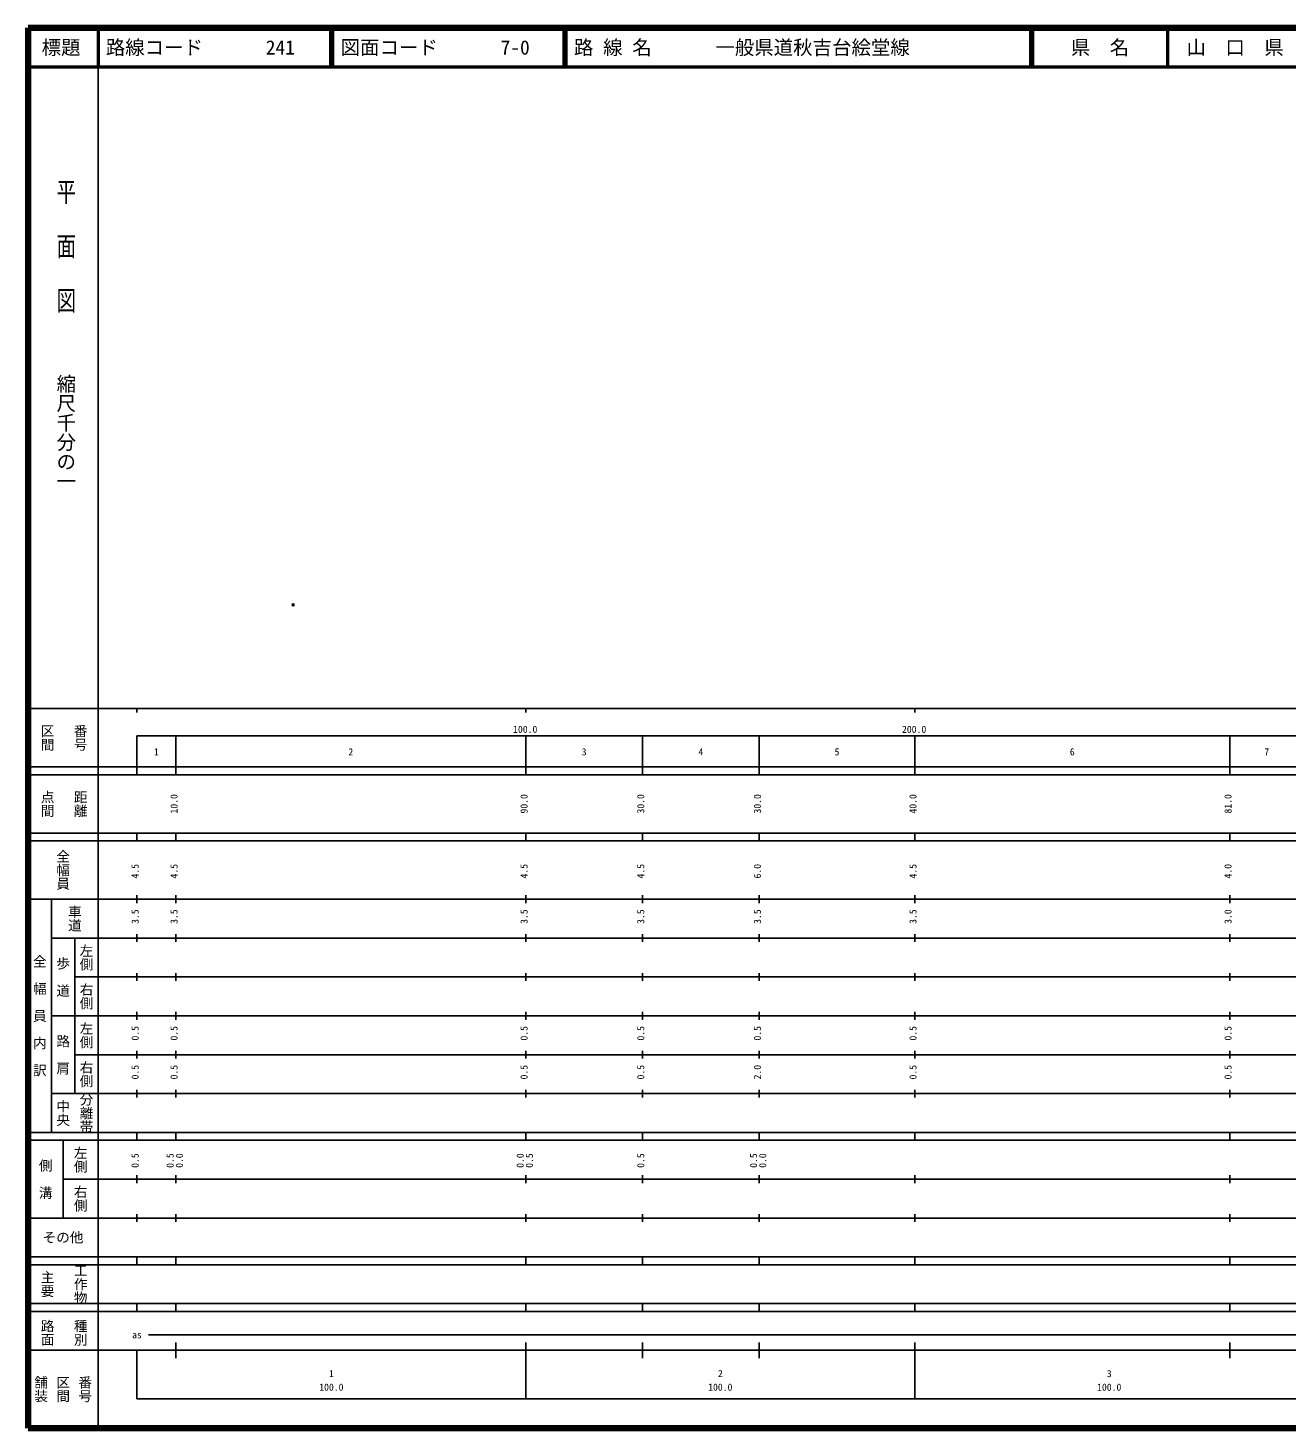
# Model space of a CAD drawing. Units: millimetres on the paper. Extents: x 40 to 680, y 20 to 380.
# Drawn here: x 40 to 363.7, y 20 to 380 of the extents above; entities that cross this region are included whole.
import ezdxf
from ezdxf.enums import TextEntityAlignment as Align

# ---------------------------------------------------------------- set-up
doc = ezdxf.new("R2010")
doc.units = ezdxf.units.MM
doc.header["$PDMODE"] = 32
doc.header["$PDSIZE"] = 0.5
doc.layers.add('M-OTRS', color=6, linetype='Continuous')
doc.layers.add('M-TTL-TXT', color=7, linetype='Continuous')
for name, color, linetype, lineweight in [('M-TTL', 2, 'Continuous', 140), ('M-TTL-BAND', 7, 'Continuous', 25), ('M-TTL-LINE', 7, 'Continuous', 50)]:
    doc.layers.add(name, color=color, linetype=linetype, lineweight=lineweight)
doc.styles.add('@ＭＳ ゴシック', font='')
doc.styles.add('ＭＳ ゴシック', font='')
doc.styles.get('@ＭＳ ゴシック').set_extended_font_data('@MS Gothic')
doc.styles.get('ＭＳ ゴシック').set_extended_font_data('MS Gothic')

msp = doc.modelspace()

# ---------------------------------------------------------------- linework, layer by layer
at = {"layer": 'M-OTRS'}
msp.add_point((108.174, 231.686), dxfattribs=at)
at = {"layer": 'M-TTL'}
for p, q in [((40, 380), (40, 20)), ((680, 380), (40, 380)), ((40, 20), (680, 20))]:
    msp.add_line(p, q, dxfattribs=at)
at = {"layer": 'M-TTL-BAND'}
for p, q in [((58, 370), (58, 20)), ((40, 205), (579, 205)), ((68, 205), (68, 204)), ((168, 205), (168, 204)), ((268, 205), (268, 204)), ((68, 198), (579, 198)), ((68, 198), (68, 188)), ((78, 188), (78, 198)), ((168, 188), (168, 198)), ((198, 188), (198, 198)), ((228, 188), (228, 198)), ((268, 188), (268, 198)), ((349, 188), (349, 198)), ((40, 190), (579, 190)), ((40, 188), (579, 188)), ((40, 173), (579, 173)), ((68, 171), (68, 173)), ((78, 171), (78, 173)), ((168, 171), (168, 173)), ((198, 171), (198, 173)), ((228, 171), (228, 173)), ((268, 171), (268, 173)), ((349, 171), (349, 173)), ((40, 171), (579, 171)), ((40, 156), (579, 156)), ((46, 96), (46, 156)), ((68, 155), (68, 157)), ((78, 155), (78, 157)), ((168, 155), (168, 157)), ((198, 155), (198, 157)), ((228, 155), (228, 157)), ((268, 155), (268, 157)), ((349, 155), (349, 157)), ((46, 146), (579, 146)), ((52, 146), (52, 106)), ((68, 145), (68, 147)), ((78, 145), (78, 147)), ((168, 145), (168, 147)), ((198, 145), (198, 147)), ((228, 145), (228, 147)), ((268, 145), (268, 147)), ((349, 145), (349, 147)), ((68, 135), (68, 137)), ((78, 135), (78, 137)), ((168, 135), (168, 137)), ((198, 135), (198, 137)), ((228, 135), (228, 137)), ((268, 135), (268, 137)), ((349, 135), (349, 137)), ((52, 136), (579, 136)), ((46, 126), (579, 126)), ((68, 125), (68, 127)), ((78, 125), (78, 127)), ((168, 125), (168, 127)), ((198, 125), (198, 127)), ((228, 125), (228, 127)), ((268, 125), (268, 127)), ((349, 125), (349, 127)), ((52, 116), (579, 116)), ((68, 115), (68, 117)), ((78, 115), (78, 117)), ((168, 115), (168, 117)), ((198, 115), (198, 117)), ((228, 115), (228, 117)), ((268, 115), (268, 117)), ((349, 115), (349, 117)), ((46, 106), (579, 106)), ((68, 105), (68, 107)), ((78, 105), (78, 107)), ((168, 105), (168, 107)), ((198, 105), (198, 107)), ((228, 105), (228, 107)), ((268, 105), (268, 107)), ((349, 105), (349, 107)), ((40, 96), (579, 96)), ((40, 94), (579, 94)), ((49, 94), (49, 74)), ((68, 94), (68, 96)), ((78, 94), (78, 96)), ((168, 94), (168, 96)), ((198, 94), (198, 96)), ((228, 94), (228, 96)), ((268, 94), (268, 96)), ((349, 94), (349, 96)), ((49, 84), (579, 84)), ((68, 83), (68, 85)), ((78, 83), (78, 85)), ((168, 83), (168, 85)), ((198, 83), (198, 85)), ((228, 83), (228, 85)), ((268, 83), (268, 85)), ((349, 83), (349, 85)), ((40, 74), (579, 74)), ((68, 73), (68, 75)), ((78, 73), (78, 75)), ((168, 73), (168, 75)), ((198, 73), (198, 75)), ((228, 73), (228, 75)), ((268, 73), (268, 75)), ((349, 73), (349, 75)), ((40, 64), (579, 64)), ((40, 62), (579, 62)), ((68, 62), (68, 64)), ((78, 62), (78, 64)), ((168, 62), (168, 64)), ((198, 62), (198, 64)), ((228, 62), (228, 64)), ((268, 62), (268, 64)), ((349, 62), (349, 64)), ((40, 52), (579, 52)), ((68, 50), (68, 52)), ((78, 50), (78, 52)), ((168, 50), (168, 52)), ((198, 50), (198, 52)), ((228, 50), (228, 52)), ((268, 50), (268, 52)), ((349, 50), (349, 52)), ((40, 50), (579, 50)), ((71, 44), (565, 44)), ((40, 40), (579, 40)), ((68, 40), (68, 27.5)), ((78, 38), (78, 42)), ((168, 27.5), (168, 42)), ((198, 38), (198, 42)), ((228, 38), (228, 42)), ((268, 27.5), (268, 42)), ((349, 38), (349, 42)), ((68, 27.5), (579, 27.5))]:
    msp.add_line(p, q, dxfattribs=at)
at = {"layer": 'M-TTL-LINE'}
for p, q in [((58, 380), (58, 370)), ((117.75, 380), (117.75, 370)), ((118.25, 380), (118.25, 370)), ((177.75, 380), (177.75, 370)), ((178.25, 380), (178.25, 370)), ((297.75, 380), (297.75, 370)), ((298.25, 380), (298.25, 370)), ((333, 380), (333, 370)), ((40, 370), (680, 370))]:
    msp.add_line(p, q, dxfattribs=at)

# ---------------------------------------------------------------- texts
at = {"layer": 'M-TTL-BAND', "style": '@ＭＳ ゴシック', "width": 1.4}
msp.add_text('平  面  図', height=3.666, rotation=270, dxfattribs=at).set_placement((49.777, 306.475), align=Align.MIDDLE_RIGHT)
at = {"layer": 'M-TTL-BAND', "style": '@ＭＳ ゴシック'}
msp.add_text('縮尺千分の一', height=3.666, rotation=270, dxfattribs=at).set_placement((49.777, 261.03), align=Align.MIDDLE_RIGHT)
for s, p in [('区間', (45, 197.5)), ('番号', (53.5, 197.5)), ('点間', (45, 180.5)), ('距離', (53.5, 180.5)), ('全幅員', (49, 163.5)), ('車道', (52, 151)), ('左側', (55, 141)), ('全\u3000幅\u3000員\u3000内\u3000訳', (43, 126)), ('歩\u3000道', (49, 136)), ('右側', (55, 131)), ('左側', (55, 121)), ('路\u3000肩', (49, 116)), ('右側', (55, 111)), ('分離帯', (55, 101)), ('中央', (49, 101)), ('左側', (53.5, 89)), ('側\u3000溝', (44.5, 84)), ('右側', (53.5, 79)), ('工作物', (53.5, 57)), ('主要', (45, 57)), ('路面', (45, 44.5)), ('種別', (53.5, 44.5)), ('舗装', (43.333, 30)), ('区間', (49, 30)), ('番号', (54.667, 30))]:
    msp.add_text(s, height=2.566, rotation=270, dxfattribs=at).set_placement(p, align=Align.MIDDLE_CENTER)
at = {"layer": 'M-TTL-BAND', "style": 'ＭＳ ゴシック'}
for s, p in [('100.0', (167.844, 198.195)), ('200.0', (267.844, 198.195)), ('1', (73, 192.405)), ('2', (123, 192.405)), ('3', (183, 192.405)), ('4', (213, 192.405)), ('5', (248, 192.405)), ('6', (308.5, 192.405)), ('7', (358.5, 192.405)), ('as', (68, 42.5)), ('1', (118, 32.523)), ('2', (218, 32.523)), ('3', (318, 32.523)), ('100.0', (118, 29.033)), ('100.0', (218, 29.033)), ('100.0', (318, 29.033))]:
    msp.add_text(s, height=1.833, dxfattribs=at).set_placement(p, align=Align.BOTTOM_CENTER)
for s, p in [('10.0', (79, 180.5)), ('90.0', (169, 180.5)), ('30.0', (199, 180.5)), ('30.0', (229, 180.5)), ('40.0', (269, 180.5)), ('81.0', (350, 180.5)), ('4.5', (69, 163.174)), ('4.5', (79, 163.174)), ('4.5', (169, 163.174)), ('4.5', (199, 163.174)), ('6.0', (229, 163.174)), ('4.5', (269, 163.174)), ('4.0', (350, 163.174)), ('3.5', (69, 151.5)), ('3.5', (79, 151.5)), ('3.5', (169, 151.5)), ('3.5', (199, 151.5)), ('3.5', (229, 151.5)), ('3.5', (269, 151.5)), ('3.0', (350, 151.5)), ('0.5', (69, 121.5)), ('0.5', (79, 121.5)), ('0.5', (169, 121.5)), ('0.5', (199, 121.5)), ('0.5', (229, 121.5)), ('0.5', (269, 121.5)), ('0.5', (350, 121.5)), ('0.5', (69, 111.5)), ('0.5', (79, 111.5)), ('0.5', (169, 111.5)), ('0.5', (199, 111.5)), ('2.0', (229, 111.5)), ('0.5', (269, 111.5)), ('0.5', (350, 111.5)), ('0.5', (69, 88.764)), ('0.5', (78, 88.764)), ('0.0', (80.37, 88.764)), ('0.0', (168, 88.764)), ('0.5', (170.37, 88.764)), ('0.5', (199, 88.764)), ('0.5', (228, 88.764)), ('0.0', (230.37, 88.764))]:
    msp.add_text(s, height=1.833, rotation=90, dxfattribs=at).set_placement(p, align=Align.BOTTOM_CENTER)
msp.add_text('その他', height=2.566, dxfattribs=at).set_placement((49, 69), align=Align.MIDDLE_CENTER)
at = {"layer": 'M-TTL-TXT', "style": 'ＭＳ ゴシック'}
for s, p in [('標題', (48.5, 375)), ('県\u3000名', (315.625, 375)), ('山\u3000口\u3000県', (350.375, 375))]:
    msp.add_text(s, height=3.666, dxfattribs=at).set_placement(p, align=Align.MIDDLE_CENTER)
for s, p in [('路線コード', (60, 375)), ('241', (101.142, 375)), ('図面コード', (120.38, 375)), ('7-0', (161.521, 375)), ('路 線 名', (180.38, 375)), ('一般県道秋吉台絵堂線', (216.734, 375))]:
    msp.add_text(s, height=3.666, dxfattribs=at).set_placement(p, align=Align.MIDDLE_LEFT)

doc.saveas('drawing.dxf')
